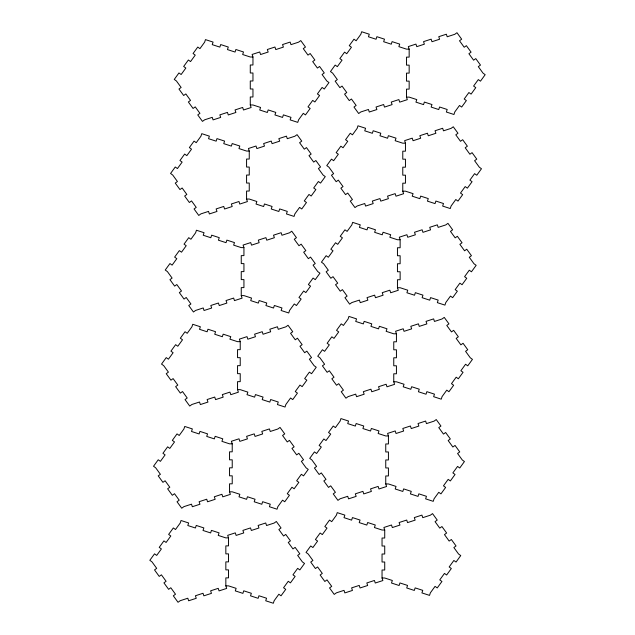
<?xml version="1.0" encoding="UTF-8"?>
<svg xmlns="http://www.w3.org/2000/svg" width="635" height="635" viewBox="0 0 635 635"><rect width="100%" height="100%" fill="white"/><g stroke="black" fill="none" stroke-linecap="round" stroke-linejoin="round"><path stroke-width="0.95" d="M409.162 49.133L406.479 49.133L398.875 46.657L399.701 44.109L392.097 41.632L391.263 44.188L383.659 41.719L384.485 39.164L376.88 36.695L376.055 39.243L368.451 36.774L369.276 34.219L361.672 31.75L360.839 34.298L356.14 40.775L353.973 39.195L349.266 45.664L351.441 47.244L346.742 53.713L344.567 52.134L339.868 58.603L342.035 60.182L337.336 66.651L335.169 65.08L330.462 71.549L332.637 73.12L337.336 79.597L335.169 81.169L339.868 87.638L342.035 86.066L346.742 92.535L344.567 94.115L349.266 100.584L351.441 99.004L356.14 105.473L353.973 107.053L358.672 113.522L360.839 111.943L368.451 109.474L369.276 112.022L376.88 109.553L376.055 107.005L383.659 104.529L384.485 107.085L392.097 104.608L391.263 102.06L398.875 99.584L399.701 102.14L407.305 99.671L406.479 97.115L406.479 89.122L409.162 89.122L409.162 81.121L406.479 81.121L406.479 73.12L409.162 73.12L409.162 65.127L406.479 65.127L406.479 57.126L409.162 57.126L409.162 49.133L408.329 46.577L415.941 44.109L416.766 46.657L424.37 44.188L423.545 41.632L431.149 39.164L431.983 41.719L439.587 39.243L438.753 36.695L446.365 34.219L447.191 36.774L454.795 34.298L456.97 32.726L461.669 39.195L459.502 40.775L464.201 47.244L466.368 45.664L471.075 52.134L468.9 53.713L473.599 60.182L475.774 58.603L480.473 65.08L478.306 66.651L483.005 73.12L485.172 74.7L480.473 81.169L478.306 79.597L473.599 86.066L475.774 87.638L471.075 94.115L468.9 92.535L464.201 99.004L466.368 100.584L461.669 107.053L459.502 105.473L454.795 111.943L453.969 114.498L446.365 112.022L447.191 109.474L439.587 107.005L438.753 109.553L431.149 107.085L431.983 104.529L424.37 102.06L423.545 104.608L415.941 102.14L416.766 99.584L409.162 97.115L406.479 97.115M252.96 56.999L250.277 56.999L242.665 54.523L243.499 51.975L235.895 49.498L235.061 52.054L227.457 49.578L228.282 47.03L220.678 44.561L219.853 47.109L212.241 44.64L213.074 42.085L205.462 39.616L204.637 42.164L199.938 48.641L197.763 47.061L193.064 53.53L195.239 55.11L190.532 61.579L188.365 60L183.666 66.469L185.833 68.048L181.134 74.517L178.959 72.938L174.26 79.415L176.435 80.986L181.134 87.455L178.959 89.035L183.666 95.504L185.833 93.932L190.532 100.401L188.365 101.973L193.064 108.45L195.239 106.87L199.938 113.34L197.763 114.919L202.47 121.388L204.637 119.809L212.241 117.34L213.074 119.888L220.678 117.419L219.853 114.864L227.457 112.395L228.282 114.951L235.895 112.474L235.061 109.926L242.665 107.45L243.499 110.006L251.103 107.529L250.277 104.981L250.277 96.98L252.96 96.98L252.96 88.987L250.277 88.987L250.277 80.986L252.96 80.986L252.96 72.993L250.277 72.993L250.277 64.992L252.96 64.992L252.96 56.999L252.127 54.443L259.731 51.975L260.564 54.523L268.168 52.054L267.343 49.498L274.947 47.03L275.773 49.578L283.385 47.109L282.551 44.561L290.155 42.085L290.989 44.64L298.593 42.164L300.768 40.592L305.467 47.061L303.292 48.641L307.999 55.11L310.166 53.53L314.865 60L312.698 61.579L317.397 68.048L319.572 66.469L324.271 72.938L322.096 74.517L326.803 80.986L328.97 82.566L324.271 89.035L322.096 87.455L317.397 93.932L319.572 95.504L314.865 101.973L312.698 100.401L307.999 106.87L310.166 108.45L305.467 114.919L303.292 113.34L298.593 119.809L297.767 122.364L290.155 119.888L290.989 117.34L283.385 114.864L282.551 117.419L274.947 114.951L275.773 112.395L268.168 109.926L267.343 112.474L259.731 110.006L260.564 107.45L252.96 104.981L250.277 104.981M405.455 143.185L402.773 143.185L395.168 140.716L396.002 138.16L388.39 135.692L387.564 138.239L379.96 135.771L380.786 133.215L373.182 130.746L372.348 133.294L364.744 130.826L365.577 128.278L357.965 125.801L357.14 128.357L352.441 134.826L350.266 133.247L345.567 139.716L347.734 141.295L343.035 147.764L340.868 146.193L336.161 152.662L338.336 154.234L333.637 160.703L331.462 159.131L326.763 165.6L328.93 167.18L333.637 173.649L331.462 175.22L336.161 181.697L338.336 180.118L343.035 186.587L340.868 188.166L345.567 194.635L347.734 193.056L352.441 199.525L350.266 201.105L354.965 207.574L357.14 206.002L364.744 203.525L365.577 206.081L373.182 203.605L372.348 201.057L379.96 198.58L380.786 201.136L388.39 198.668L387.564 196.112L395.168 193.643L396.002 196.191L403.606 193.723L402.773 191.167L402.773 183.174L405.455 183.174L405.455 175.173L402.773 175.173L402.773 167.18L405.455 167.18L405.455 159.179L402.773 159.179L402.773 151.178L405.455 151.178L405.455 143.185L404.63 140.637L412.234 138.16L413.067 140.716L420.672 138.239L419.838 135.692L427.45 133.215L428.276 135.771L435.88 133.294L435.054 130.746L442.658 128.278L443.492 130.826L451.096 128.357L453.263 126.778L457.97 133.247L455.795 134.826L460.494 141.295L462.669 139.716L467.368 146.193L465.201 147.764L469.9 154.234L472.067 152.662L476.774 159.131L474.599 160.703L479.298 167.18L481.473 168.751L476.774 175.22L474.599 173.649L469.9 180.118L472.067 181.697L467.368 188.166L465.201 186.587L460.494 193.056L462.669 194.635L457.97 201.105L455.795 199.525L451.096 206.002L450.271 208.55L442.658 206.081L443.492 203.525L435.88 201.057L435.054 203.605L427.45 201.136L428.276 198.58L420.672 196.112L419.838 198.668L412.234 196.191L413.067 193.643L405.455 191.167L402.773 191.167M249.253 151.051L246.57 151.051L238.966 148.574L239.792 146.026L232.188 143.558L231.362 146.106L223.75 143.637L224.584 141.081L216.972 138.613L216.146 141.16L208.542 138.692L209.367 136.144L201.763 133.667L200.938 136.223L196.231 142.692L194.064 141.113L189.365 147.582L191.532 149.161L186.833 155.631L184.658 154.051L179.959 160.528L182.134 162.1L177.427 168.569L175.26 166.997L170.561 173.466L172.728 175.046L177.427 181.515L175.26 183.086L179.959 189.555L182.134 187.984L186.833 194.453L184.658 196.032L189.365 202.501L191.532 200.922L196.231 207.391L194.064 208.971L198.763 215.44L200.938 213.86L208.542 211.391L209.367 213.947L216.972 211.471L216.146 208.923L223.75 206.446L224.584 209.002L232.188 206.526L231.362 203.978L238.966 201.509L239.792 204.057L247.404 201.589L246.57 199.033L246.57 191.04L249.253 191.04L249.253 183.039L246.57 183.039L246.57 175.046L249.253 175.046L249.253 167.045L246.57 167.045L246.57 159.044L249.253 159.044L249.253 151.051L248.428 148.495L256.032 146.026L256.858 148.574L264.47 146.106L263.636 143.558L271.248 141.081L272.074 143.637L279.678 141.16L278.852 138.613L286.456 136.144L287.282 138.692L294.894 136.223L297.061 134.644L301.76 141.113L299.593 142.692L304.292 149.161L306.467 147.582L311.166 154.051L308.991 155.631L313.698 162.1L315.865 160.528L320.564 166.997L318.397 168.569L323.096 175.046L325.271 176.617L320.564 183.086L318.397 181.515L313.698 187.984L315.865 189.555L311.166 196.032L308.991 194.453L304.292 200.922L306.467 202.501L301.76 208.971L299.593 207.391L294.894 213.86L294.061 216.416L286.456 213.947L287.282 211.391L279.678 208.923L278.852 211.471L271.248 209.002L272.074 206.446L264.47 203.978L263.636 206.526L256.032 204.057L256.858 201.509L249.253 199.033L246.57 199.033M400.137 239.744L397.454 239.744L389.85 237.276L390.676 234.72L383.072 232.251L382.246 234.807L374.634 232.331L375.468 229.783L367.855 227.306L367.03 229.862L359.426 227.386L360.251 224.838L352.647 222.369L351.822 224.917L347.115 231.386L344.948 229.814L340.249 236.284L342.416 237.855L337.717 244.332L335.542 242.753L330.843 249.222L333.018 250.801L328.311 257.27L326.144 255.691L321.445 262.16L323.612 263.739L328.311 270.208L326.144 271.788L330.843 278.257L333.018 276.677L337.717 283.147L335.542 284.726L340.249 291.195L342.416 289.623L347.115 296.093L344.948 297.664L349.647 304.141L351.822 302.562L359.426 300.093L360.251 302.641L367.855 300.172L367.03 297.617L374.634 295.148L375.468 297.696L383.072 295.227L382.246 292.671L389.85 290.203L390.676 292.759L398.28 290.282L397.454 287.734L397.454 279.733L400.137 279.733L400.137 271.74L397.454 271.74L397.454 263.739L400.137 263.739L400.137 255.738L397.454 255.738L397.454 247.745L400.137 247.745L400.137 239.744L399.312 237.196L406.916 234.72L407.741 237.276L415.353 234.807L414.52 232.251L422.124 229.783L422.958 232.331L430.562 229.862L429.736 227.306L437.34 224.838L438.166 227.386L445.778 224.917L447.945 223.337L452.644 229.814L450.477 231.386L455.176 237.855L457.351 236.284L462.05 242.753L459.875 244.332L464.582 250.801L466.749 249.222L471.448 255.691L469.281 257.27L473.98 263.739L476.155 265.319L471.448 271.788L469.281 270.208L464.582 276.677L466.749 278.257L462.05 284.726L459.875 283.147L455.176 289.623L457.351 291.195L452.644 297.664L450.477 296.093L445.778 302.562L444.944 305.11L437.34 302.641L438.166 300.093L430.562 297.617L429.736 300.172L422.124 297.696L422.958 295.148L415.353 292.671L414.52 295.227L406.916 292.759L407.741 290.203L400.137 287.734L397.454 287.734M243.935 247.61L241.252 247.61L233.648 245.142L234.474 242.586L226.87 240.117L226.036 242.665L218.432 240.197L219.258 237.649L211.653 235.172L210.828 237.728L203.216 235.252L204.049 232.704L196.445 230.235L195.612 232.783L190.913 239.252L188.746 237.673L184.039 244.15L186.214 245.721L181.515 252.19L179.34 250.619L174.641 257.088L176.808 258.667L172.109 265.136L169.942 263.557L165.235 270.026L167.41 271.605L172.109 278.074L169.942 279.654L174.641 286.123L176.808 284.543L181.515 291.013L179.34 292.592L184.039 299.061L186.214 297.482L190.913 303.959L188.746 305.53L193.445 311.999L195.612 310.428L203.216 307.951L204.049 310.507L211.653 308.038L210.828 305.483L218.432 303.014L219.258 305.562L226.87 303.093L226.036 300.538L233.648 298.069L234.474 300.617L242.078 298.148L241.252 295.6L241.252 287.599L243.935 287.599L243.935 279.598L241.252 279.598L241.252 271.605L243.935 271.605L243.935 263.604L241.252 263.604L241.252 255.611L243.935 255.611L243.935 247.61L243.102 245.062L250.714 242.586L251.539 245.142L259.144 242.665L258.318 240.117L265.922 237.649L266.756 240.197L274.36 237.728L273.526 235.172L281.138 232.704L281.964 235.252L289.568 232.783L291.743 231.203L296.442 237.673L294.275 239.252L298.974 245.721L301.141 244.15L305.848 250.619L303.673 252.19L308.372 258.667L310.547 257.088L315.246 263.557L313.079 265.136L317.778 271.605L319.945 273.185L315.246 279.654L313.079 278.074L308.372 284.543L310.547 286.123L305.848 292.592L303.673 291.013L298.974 297.482L301.141 299.061L296.442 305.53L294.275 303.959L289.568 310.428L288.742 312.976L281.138 310.507L281.964 307.951L274.36 305.483L273.526 308.038L265.922 305.562L266.756 303.014L259.144 300.538L258.318 303.093L250.714 300.617L251.539 298.069L243.935 295.6L241.252 295.6M396.438 333.804L393.756 333.804L386.144 331.327L386.977 328.779L379.373 326.303L378.539 328.859L370.935 326.39L371.761 323.834L364.157 321.366L363.331 323.913L355.719 321.445L356.552 318.889L348.94 316.42L348.115 318.968L343.416 325.445L341.241 323.866L336.542 330.335L338.709 331.914L334.01 338.384L331.843 336.804L327.144 343.273L329.311 344.853L324.612 351.322L322.437 349.742L317.738 356.219L319.913 357.791L324.612 364.26L322.437 365.839L327.144 372.308L329.311 370.737L334.01 377.206L331.843 378.777L336.542 385.255L338.709 383.675L343.416 390.144L341.241 391.724L345.948 398.193L348.115 396.613L355.719 394.144L356.552 396.692L364.157 394.224L363.331 391.668L370.935 389.199L371.761 391.755L379.373 389.279L378.539 386.731L386.144 384.254L386.977 386.81L394.581 384.342L393.756 381.786L393.756 373.785L396.438 373.785L396.438 365.792L393.756 365.792L393.756 357.791L396.438 357.791L396.438 349.798L393.756 349.798L393.756 341.797L396.438 341.797L396.438 333.804L395.605 331.248L403.209 328.779L404.043 331.327L411.647 328.859L410.821 326.303L418.425 323.834L419.251 326.39L426.863 323.913L426.029 321.366L433.634 318.889L434.467 321.445L442.071 318.968L444.246 317.397L448.945 323.866L446.77 325.445L451.477 331.914L453.644 330.335L458.343 336.804L456.176 338.384L460.875 344.853L463.05 343.273L467.749 349.742L465.574 351.322L470.281 357.791L472.448 359.37L467.749 365.839L465.574 364.26L460.875 370.737L463.05 372.308L458.343 378.777L456.176 377.206L451.477 383.675L453.644 385.255L448.945 391.724L446.77 390.144L442.071 396.613L441.246 399.169L433.634 396.692L434.467 394.144L426.863 391.668L426.029 394.224L418.425 391.755L419.251 389.199L411.647 386.731L410.821 389.279L403.209 386.81L404.043 384.254L396.438 381.786L393.756 381.786M240.228 341.662L237.546 341.662L229.941 339.193L230.775 336.645L223.163 334.169L222.337 336.725L214.733 334.248L215.559 331.7L207.955 329.232L207.121 331.78L199.517 329.311L200.35 326.755L192.738 324.287L191.913 326.834L187.206 333.304L185.039 331.732L180.34 338.201L182.507 339.781L177.808 346.25L175.641 344.67L170.934 351.139L173.109 352.719L168.41 359.188L166.235 357.608L161.536 364.085L163.703 365.657L168.41 372.126L166.235 373.705L170.934 380.174L173.109 378.603L177.808 385.072L175.641 386.644L180.34 393.113L182.507 391.541L187.206 398.01L185.039 399.59L189.738 406.059L191.913 404.479L199.517 402.011L200.35 404.558L207.955 402.09L207.121 399.534L214.733 397.065L215.559 399.613L223.163 397.145L222.337 394.597L229.941 392.12L230.775 394.676L238.379 392.2L237.546 389.652L237.546 381.651L240.228 381.651L240.228 373.658L237.546 373.658L237.546 365.657L240.228 365.657L240.228 357.664L237.546 357.664L237.546 349.663L240.228 349.663L240.228 341.662L239.403 339.114L247.007 336.645L247.84 339.193L255.445 336.725L254.611 334.169L262.223 331.7L263.049 334.248L270.653 331.78L269.827 329.232L277.431 326.755L278.265 329.311L285.869 326.834L288.036 325.263L292.743 331.732L290.568 333.304L295.267 339.781L297.442 338.201L302.141 344.67L299.974 346.25L304.673 352.719L306.84 351.139L311.547 357.608L309.372 359.188L314.071 365.657L316.246 367.236L311.547 373.705L309.372 372.126L304.673 378.603L306.84 380.174L302.141 386.644L299.974 385.072L295.267 391.541L297.442 393.113L292.743 399.59L290.568 398.01L285.869 404.479L285.036 407.035L277.431 404.558L278.265 402.011L270.653 399.534L269.827 402.09L262.223 399.613L263.049 397.065L255.445 394.597L254.611 397.145L247.007 394.676L247.84 392.12L240.228 389.652L237.546 389.652M388.429 435.967L385.747 435.967L378.142 433.491L378.968 430.943L371.364 428.474L370.53 431.022L362.926 428.554L363.752 425.998L356.148 423.529L355.322 426.077L347.718 423.608L348.544 421.053L340.939 418.584L340.106 421.14L335.407 427.609L333.24 426.029L328.533 432.498L330.708 434.078L326.009 440.547L323.834 438.968L319.135 445.445L321.302 447.016L316.603 453.485L314.436 451.914L309.729 458.383L311.904 459.962L316.603 466.431L314.436 468.003L319.135 474.472L321.302 472.9L326.009 479.369L323.834 480.949L328.533 487.418L330.708 485.839L335.407 492.308L333.24 493.887L337.939 500.356L340.106 498.777L347.718 496.308L348.544 498.856L356.148 496.387L355.322 493.839L362.926 491.363L363.752 493.919L371.364 491.442L370.53 488.894L378.142 486.426L378.968 488.974L386.572 486.505L385.747 483.949L385.747 475.956L388.429 475.956L388.429 467.955L385.747 467.955L385.747 459.962L388.429 459.962L388.429 451.961L385.747 451.961L385.747 443.96L388.429 443.96L388.429 435.967L387.596 433.411L395.208 430.943L396.034 433.491L403.638 431.022L402.812 428.474L410.416 425.998L411.25 428.554L418.854 426.077L418.028 423.529L425.633 421.053L426.458 423.608L434.07 421.14L436.237 419.56L440.936 426.029L438.769 427.609L443.468 434.078L445.635 432.498L450.342 438.968L448.167 440.547L452.866 447.016L455.041 445.445L459.74 451.914L457.573 453.485L462.272 459.962L464.439 461.534L459.74 468.003L457.573 466.431L452.866 472.9L455.041 474.472L450.342 480.949L448.167 479.369L443.468 485.839L445.635 487.418L440.936 493.887L438.769 492.308L434.07 498.777L433.237 501.332L425.633 498.856L426.458 496.308L418.854 493.839L418.028 496.387L410.416 493.919L411.25 491.363L403.638 488.894L402.812 491.442L395.208 488.974L396.034 486.426L388.429 483.949L385.747 483.949M232.227 443.833L229.545 443.833L221.933 441.357L222.766 438.809L215.162 436.332L214.328 438.888L206.724 436.42L207.55 433.864L199.946 431.395L199.12 433.943L191.508 431.475L192.341 428.919L184.729 426.45L183.904 428.998L179.205 435.475L177.03 433.895L172.331 440.365L174.506 441.944L169.799 448.413L167.632 446.834L162.933 453.303L165.1 454.882L160.401 461.351L158.226 459.78L153.527 466.249L155.702 467.82L160.401 474.297L158.226 475.869L162.933 482.338L165.1 480.766L169.799 487.236L167.632 488.807L172.331 495.284L174.506 493.705L179.205 500.174L177.03 501.753L181.737 508.222L183.904 506.643L191.508 504.174L192.341 506.722L199.946 504.253L199.12 501.706L206.724 499.229L207.55 501.785L215.162 499.308L214.328 496.76L221.933 494.284L222.766 496.84L230.37 494.371L229.545 491.815L229.545 483.822L232.227 483.822L232.227 475.821L229.545 475.821L229.545 467.82L232.227 467.82L232.227 459.827L229.545 459.827L229.545 451.826L232.227 451.826L232.227 443.833L231.394 441.277L239.006 438.809L239.832 441.357L247.436 438.888L246.61 436.332L254.214 433.864L255.04 436.42L262.652 433.943L261.818 431.395L269.423 428.919L270.256 431.475L277.86 428.998L280.035 427.426L284.734 433.895L282.559 435.475L287.266 441.944L289.433 440.365L294.132 446.834L291.965 448.413L296.664 454.882L298.839 453.303L303.538 459.78L301.363 461.351L306.07 467.82L308.237 469.4L303.538 475.869L301.363 474.297L296.664 480.766L298.839 482.338L294.132 488.807L291.965 487.236L287.266 493.705L289.433 495.284L284.734 501.753L282.559 500.174L277.86 506.643L277.035 509.199L269.423 506.722L270.256 504.174L262.652 501.706L261.818 504.253L254.214 501.785L255.04 499.229L247.436 496.76L246.61 499.308L239.006 496.84L239.832 494.284L232.227 491.815L229.545 491.815M384.723 530.019L382.04 530.019L374.436 527.55L375.269 524.994L367.657 522.526L366.832 525.074L359.227 522.605L360.053 520.049L352.449 517.581L351.615 520.136L344.011 517.66L344.845 515.112L337.233 512.635L336.407 515.191L331.708 521.66L329.533 520.081L324.834 526.55L327.001 528.13L322.302 534.599L320.135 533.027L315.428 539.496L317.603 541.068L312.904 547.545L310.729 545.965L306.03 552.434L308.197 554.014L312.904 560.483L310.729 562.062L315.428 568.531L317.603 566.952L322.302 573.421L320.135 575L324.834 581.469L327.001 579.89L331.708 586.367L329.533 587.939L334.232 594.408L336.407 592.836L344.011 590.359L344.845 592.915L352.449 590.439L351.615 587.891L359.227 585.422L360.053 587.97L367.657 585.502L366.832 582.946L374.436 580.477L375.269 583.025L382.873 580.557L382.04 578.009L382.04 570.008L384.723 570.008L384.723 562.007L382.04 562.007L382.04 554.014L384.723 554.014L384.723 546.013L382.04 546.013L382.04 538.02L384.723 538.02L384.723 530.019L383.897 527.471L391.501 524.994L392.335 527.55L399.939 525.074L399.105 522.526L406.717 520.049L407.543 522.605L415.147 520.136L414.322 517.581L421.926 515.112L422.759 517.66L430.363 515.191L432.53 513.612L437.237 520.081L435.062 521.66L439.761 528.13L441.936 526.55L446.635 533.027L444.468 534.599L449.167 541.068L451.334 539.496L456.041 545.965L453.866 547.545L458.565 554.014L460.74 555.585L456.041 562.062L453.866 560.483L449.167 566.952L451.334 568.531L446.635 575L444.468 573.421L439.761 579.89L441.936 581.469L437.237 587.939L435.062 586.367L430.363 592.836L429.538 595.384L421.926 592.915L422.759 590.359L415.147 587.891L414.322 590.439L406.717 587.97L407.543 585.422L399.939 582.946L399.105 585.502L391.501 583.025L392.335 580.477L384.723 578.009L382.04 578.009M228.521 537.885L225.838 537.885L218.234 535.416L219.059 532.86L211.455 530.392L210.63 532.94L203.017 530.471L203.851 527.915L196.247 525.447L195.413 527.995L187.809 525.526L188.635 522.978L181.031 520.502L180.205 523.057L175.498 529.526L173.331 527.947L168.632 534.416L170.799 535.996L166.1 542.465L163.925 540.885L159.226 547.362L161.401 548.934L156.694 555.403L154.527 553.831L149.828 560.3L151.995 561.88L156.694 568.349L154.527 569.92L159.226 576.397L161.401 574.818L166.1 581.287L163.925 582.866L168.632 589.336L170.799 587.756L175.498 594.225L173.331 595.805L178.03 602.274L180.205 600.702L187.809 598.226L188.635 600.781L196.247 598.305L195.413 595.757L203.017 593.28L203.851 595.836L211.455 593.368L210.63 590.812L218.234 588.343L219.059 590.891L226.671 588.423L225.838 585.867L225.838 577.874L228.521 577.874L228.521 569.873L225.838 569.873L225.838 561.88L228.521 561.88L228.521 553.879L225.838 553.879L225.838 545.878L228.521 545.878L228.521 537.885L227.695 535.329L235.299 532.86L236.125 535.416L243.737 532.94L242.903 530.392L250.515 527.915L251.341 530.471L258.945 527.995L258.12 525.447L265.724 522.978L266.549 525.526L274.161 523.057L276.328 521.478L281.027 527.947L278.86 529.526L283.559 535.996L285.734 534.416L290.433 540.885L288.258 542.465L292.965 548.934L295.132 547.362L299.831 553.831L297.664 555.403L302.363 561.88L304.538 563.451L299.831 569.92L297.664 568.349L292.965 574.818L295.132 576.397L290.433 582.866L288.258 581.287L283.559 587.756L285.734 589.336L281.027 595.805L278.86 594.225L274.161 600.702L273.328 603.25L265.724 600.781L266.549 598.226L258.945 595.757L258.12 598.305L250.515 595.836L251.341 593.28L243.737 590.812L242.903 593.368L235.299 590.891L236.125 588.343L228.521 585.867L225.838 585.867"/></g></svg>
